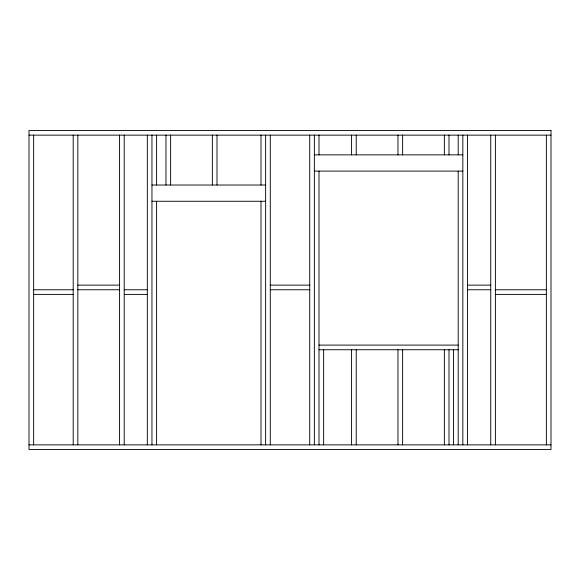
<?xml version="1.0" encoding="UTF-8"?>
<svg xmlns="http://www.w3.org/2000/svg" width="580" height="580" viewBox="0 0 580 580"><rect width="100%" height="100%" fill="white"/><g stroke="black" fill="none" stroke-linecap="round" stroke-linejoin="round"><path stroke-width="0.87" d="M29 135.14L551 135.14M314.36 154.86L462.84 154.86M314.36 171.1L462.84 171.1M151.96 185.02L265.64 185.02M151.96 201.26L265.64 201.26M77.836 285.128L119.581 285.128M270.28 285.128L309.72 285.128M467.48 285.128L490.745 285.128M33.64 289.768L73.196 289.768M77.836 289.754L119.581 289.754M124.221 289.768L147.32 289.768M270.28 289.754L309.72 289.754M467.48 289.754L490.745 289.754M495.385 289.768L546.36 289.768M33.64 294.394L73.196 294.394M124.221 294.394L147.32 294.394M495.385 294.394L546.36 294.394M319 345.1L458.2 345.1M319 349.74L458.2 349.74M29 444.86L551 444.86M546.36 135.14L546.36 444.86M495.385 135.14L495.385 444.86M490.745 135.14L490.745 444.86M467.48 135.14L467.48 444.86M462.84 135.14L462.84 444.86M458.2 135.14L458.2 154.86M458.2 171.1L458.2 444.86M453.56 349.74L453.56 444.86M449 135.14L449 154.86M449 349.74L449 444.86M444.36 135.14L444.36 154.86M444.36 349.74L444.36 444.86M402.614 135.14L402.614 154.86M402.614 349.74L402.614 444.86M397.974 135.14L397.974 154.86M397.974 349.74L397.974 444.86M356.229 135.14L356.229 154.86M356.229 349.74L356.229 444.86M351.589 135.14L351.589 154.86M351.589 349.74L351.589 444.86M323.64 349.74L323.64 444.86M319 135.14L319 154.86M319 171.1L319 444.86M314.36 135.14L314.36 444.86M309.72 135.14L309.72 444.86M270.28 135.14L270.28 444.86M265.64 135.14L265.64 444.86M261 135.14L261 185.02M261 201.26L261 444.86M217 135.14L217 185.02M212.36 135.14L212.36 185.02M170.614 135.14L170.614 185.02M165.974 135.14L165.974 185.02M156.6 135.14L156.6 185.02M156.6 201.26L156.6 444.86M151.96 135.14L151.96 444.86M147.32 135.14L147.32 444.86M124.221 135.14L124.221 444.86M119.581 135.14L119.581 444.86M77.836 135.14L77.836 444.86M73.196 135.14L73.196 444.86M33.64 135.14L33.64 444.86M551 130.5L29 130.5L29 449.5L551 449.5L551 130.5"/></g></svg>
